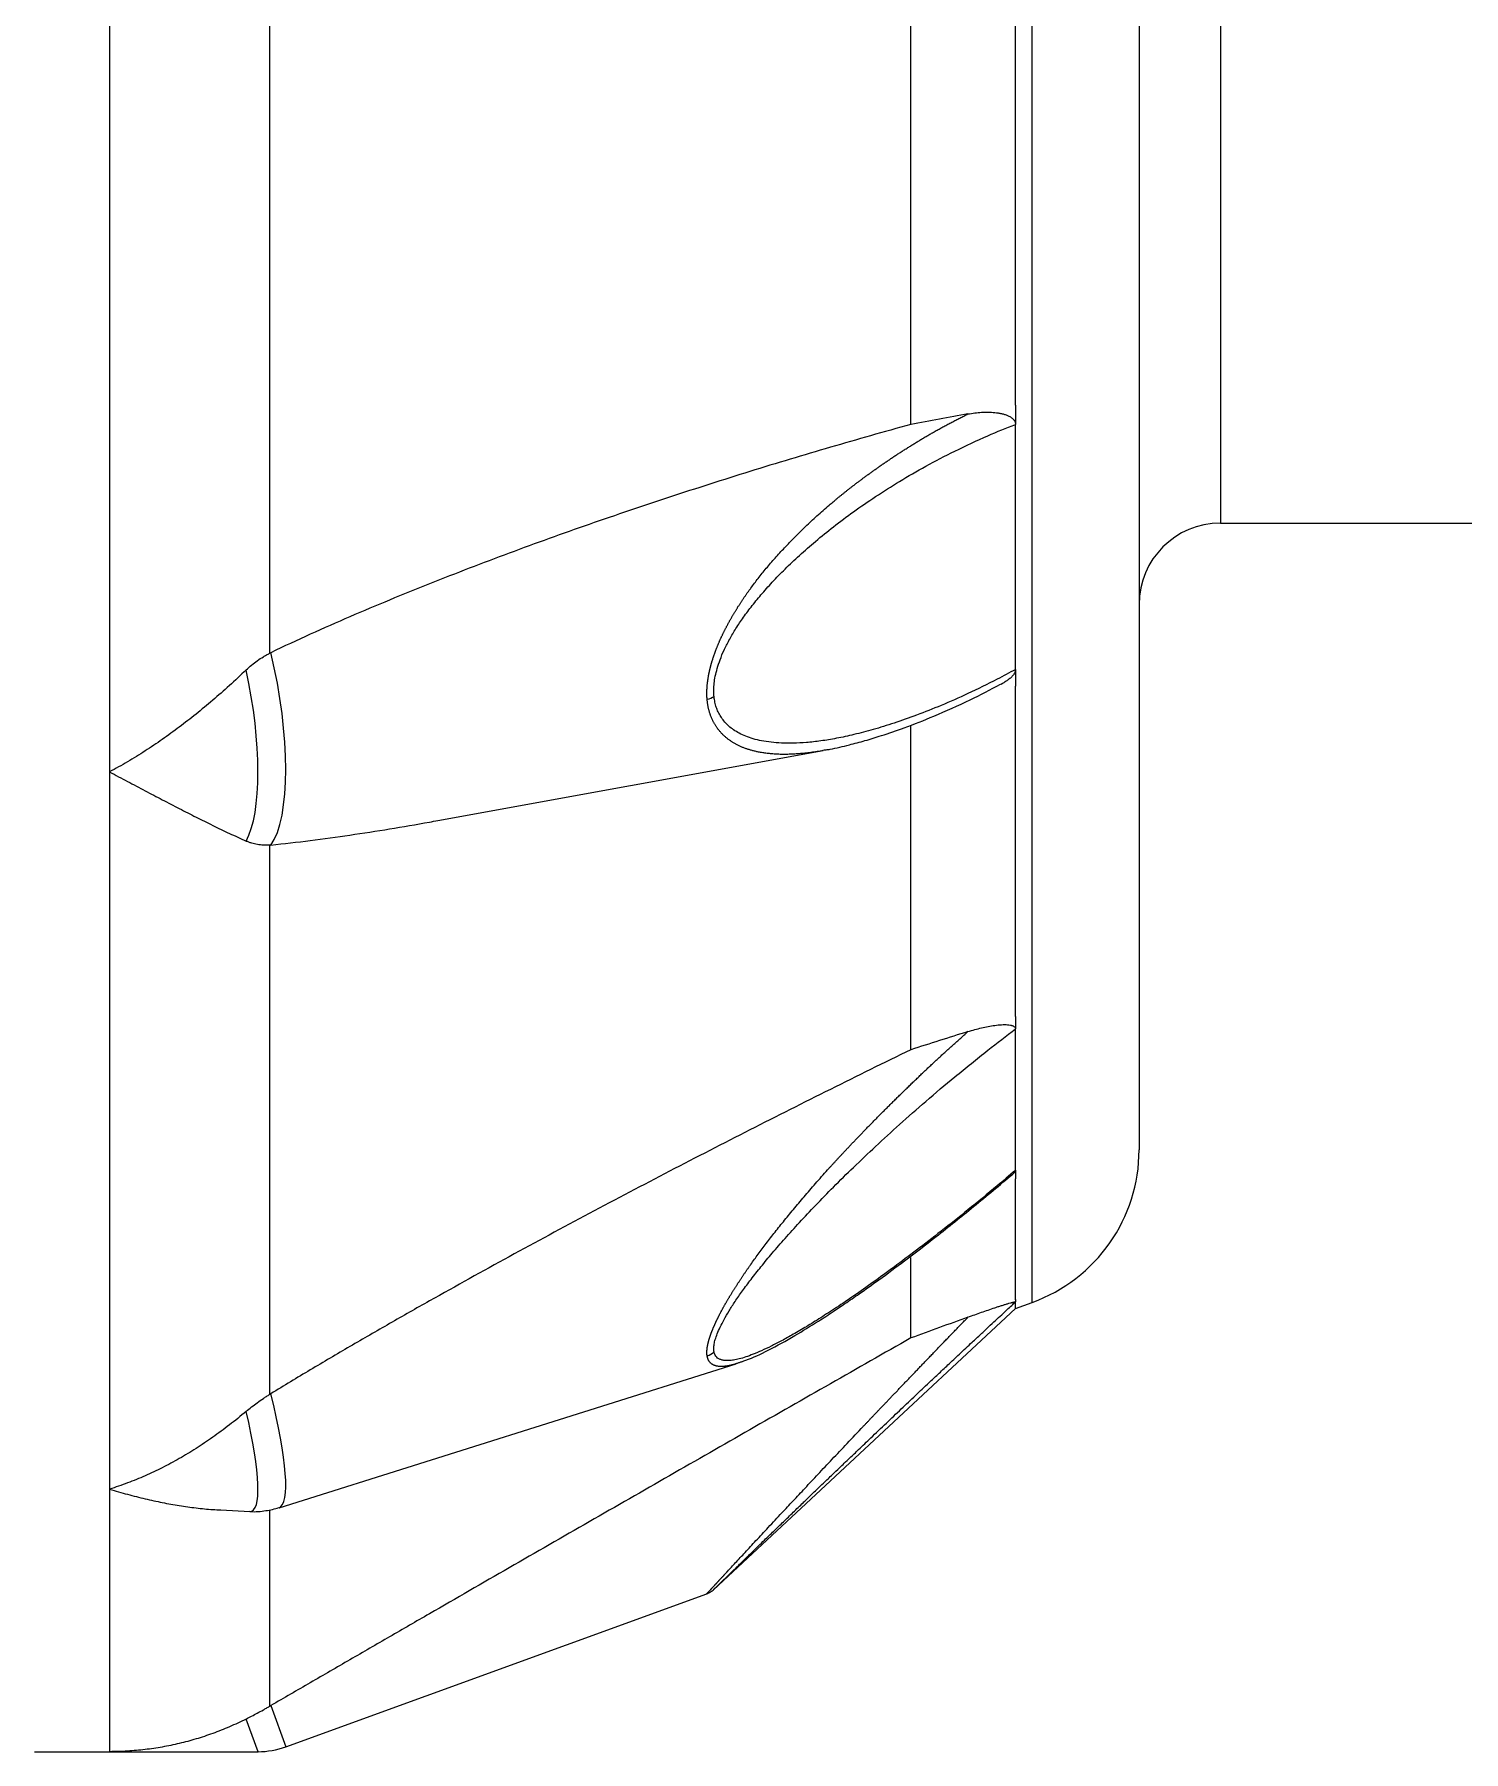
# Model space of a CAD drawing. Header units: inches. Extents: x 47316 to 59086, y 3141 to 11743.
# Drawn here: x 54765.15 to 54782.74, y 9771.21 to 9792.35 of the extents above; entities that cross this region are included whole.
import ezdxf

# ---------------------------------------------------------------- set-up
doc = ezdxf.new("R2010")
doc.units = ezdxf.units.IN
doc.header["$MEASUREMENT"] = 0
doc.layers.add('_BLACK_HOLE', color=7, linetype='Continuous')

msp = doc.modelspace()

# ---------------------------------------------------------------- linework, layer by layer
at = {"layer": '_BLACK_HOLE', "color": 0, "linetype": 'ByBlock', "lineweight": 18}
for p, q in [((54777.429, 9776.742), (54777.429, 9813.931)), ((54778.746, 9812.051), (54778.746, 9778.621)), ((54775.936, 9787.551), (54775.936, 9793.337)), ((54777.226, 9784.535), (54777.226, 9787.552)), ((54779.746, 9786.336), (54790.496, 9786.336)), ((54775.936, 9779.853), (54775.936, 9783.848)), ((54770.113, 9782.674), (54774.857, 9783.537)), ((54777.226, 9778.369), (54777.226, 9780.111)), ((54775.936, 9776.304), (54775.936, 9777.294)), ((54777.226, 9776.669), (54777.226, 9776.75)), ((54777.226, 9776.669), (54777.429, 9776.742)), ((54773.505, 9773.204), (54777.226, 9776.669)), ((54768.158, 9774.215), (54773.787, 9775.987)), ((54767.44, 9774.187), (54767.798, 9774.169)), ((54768.241, 9771.271), (54773.426, 9773.156)), ((54765.146, 9771.211), (54766.071, 9771.211)), ((54766.071, 9771.211), (54767.9, 9771.211))]:
    msp.add_line(p, q, dxfattribs=at)
at = {"layer": '_BLACK_HOLE', "color": 0, "linetype": 'ByBlock', "lineweight": 13}
for p, q in [((54779.746, 9804.336), (54779.746, 9786.336)), ((54766.071, 9795.336), (54766.071, 9783.274)), ((54768.041, 9793.973), (54768.041, 9784.734)), ((54766.071, 9783.274), (54766.071, 9774.443)), ((54768.041, 9782.372), (54768.041, 9775.609)), ((54766.071, 9774.443), (54766.071, 9771.211)), ((54768.041, 9774.184), (54768.041, 9771.77)), ((54768.057, 9771.779), (54768.241, 9771.271)), ((54767.9, 9771.211), (54767.753, 9771.613))]:
    msp.add_line(p, q, dxfattribs=at)
at = {"layer": '_BLACK_HOLE', "color": 0, "linetype": 'ByBlock', "lineweight": 18}
for centre, radius, start, end in [((54779.746, 9785.336), 1, 90, 180), ((54776.746, 9778.621), 2, 289.9773, 0), ((54767.9, 9772.211), 1, 270, 289.9773)]:
    msp.add_arc(centre, radius, start, end, dxfattribs=at)
at = {"layer": '_BLACK_HOLE', "color": 0, "linetype": 'ByBlock', "lineweight": 13}
for centre, major_axis, ratio, start_param, end_param in [((54767.557, 9784.245), (-0.358, 1.97), 0.295875, 3.409711, 4.91331), ((54767.236, 9784.186), (0.347, -1.91), 0.295875, 0.343248, 1.696587), ((54767.557, 9776.125), (-0.601, 1.91), 0.170824, 3.141593, 4.390544), ((54767.236, 9776.024), (0.583, -1.852), 0.170824, 6.218236, 7.457007)]:
    msp.add_ellipse(centre, major_axis=major_axis, ratio=ratio, start_param=start_param, end_param=end_param, dxfattribs=at)
at = {"layer": '_BLACK_HOLE', "color": 0, "linetype": 'ByBlock', "lineweight": 18}
for centre, major_axis, ratio, start_param, end_param in [((54773.343, 9784.295), (-0.249, -0.024), 0.564695, 1.865189, 2.268611), ((54773.343, 9776.293), (-0.246, -0.046), 0.899739, 1.753687, 2.157108)]:
    msp.add_ellipse(centre, major_axis=major_axis, ratio=ratio, start_param=start_param, end_param=end_param, dxfattribs=at)
for points, knots in [([(54777.224, 9787.787), (54777.224, 9788.227), (54777.224, 9788.675), (54777.224, 9789.582), (54777.224, 9790.042), (54777.224, 9790.972), (54777.224, 9791.441), (54777.224, 9792.387), (54777.224, 9792.864), (54777.224, 9793.342)], [0, 0, 0, 0, 0.25, 0.25, 0.5, 0.5, 0.75, 0.75, 1, 1, 1, 1]), ([(54775.936, 9787.551), (54775.605, 9787.46), (54775.275, 9787.366), (54774.615, 9787.173), (54774.284, 9787.074), (54773.625, 9786.869), (54773.295, 9786.764), (54772.636, 9786.547), (54772.306, 9786.436), (54771.649, 9786.206), (54771.32, 9786.088), (54770.664, 9785.844), (54770.337, 9785.719), (54769.846, 9785.524), (54769.683, 9785.457), (54769.357, 9785.322), (54769.194, 9785.253), (54768.868, 9785.113), (54768.706, 9785.041), (54768.381, 9784.894), (54768.219, 9784.819), (54768.057, 9784.741)], [0, 0, 0, 0, 0.125, 0.125, 0.25, 0.25, 0.375, 0.375, 0.5, 0.5, 0.625, 0.625, 0.75, 0.75, 0.8125, 0.8125, 0.875, 0.875, 0.9375, 0.9375, 1, 1, 1, 1]), ([(54773.428, 9784.167), (54773.428, 9784.17), (54773.428, 9784.176), (54773.427, 9784.185), (54773.426, 9784.194), (54773.426, 9784.203), (54773.426, 9784.213), (54773.425, 9784.222), (54773.425, 9784.231), (54773.425, 9784.24), (54773.425, 9784.25), (54773.425, 9784.259), (54773.426, 9784.269), (54773.426, 9784.278), (54773.426, 9784.288), (54773.427, 9784.297), (54773.427, 9784.307), (54773.428, 9784.317), (54773.429, 9784.327), (54773.429, 9784.336), (54773.43, 9784.346), (54773.431, 9784.356), (54773.432, 9784.366), (54773.433, 9784.376), (54773.435, 9784.386), (54773.436, 9784.396), (54773.437, 9784.407), (54773.439, 9784.417), (54773.441, 9784.427), (54773.442, 9784.437), (54773.444, 9784.448), (54773.446, 9784.458), (54773.448, 9784.469), (54773.45, 9784.479), (54773.452, 9784.49), (54773.454, 9784.5), (54773.457, 9784.511), (54773.459, 9784.522), (54773.462, 9784.532), (54773.464, 9784.543), (54773.467, 9784.554), (54773.47, 9784.565), (54773.472, 9784.576), (54773.475, 9784.587), (54773.478, 9784.598), (54773.481, 9784.609), (54773.485, 9784.62), (54773.488, 9784.631), (54773.491, 9784.642), (54773.495, 9784.653), (54773.498, 9784.665), (54773.502, 9784.676), (54773.506, 9784.687), (54773.509, 9784.699), (54773.513, 9784.71), (54773.517, 9784.721), (54773.521, 9784.733), (54773.526, 9784.744), (54773.53, 9784.756), (54773.534, 9784.768), (54773.539, 9784.779), (54773.543, 9784.791), (54773.548, 9784.803), (54773.552, 9784.814), (54773.557, 9784.826), (54773.562, 9784.838), (54773.567, 9784.85), (54773.572, 9784.862), (54773.577, 9784.874), (54773.582, 9784.886), (54773.588, 9784.898), (54773.593, 9784.91), (54773.599, 9784.922), (54773.604, 9784.934), (54773.61, 9784.946), (54773.616, 9784.958), (54773.621, 9784.971), (54773.627, 9784.983), (54773.633, 9784.995), (54773.639, 9785.007), (54773.646, 9785.02), (54773.652, 9785.032), (54773.658, 9785.045), (54773.665, 9785.057), (54773.671, 9785.069), (54773.678, 9785.082), (54773.685, 9785.094), (54773.691, 9785.107), (54773.698, 9785.12), (54773.705, 9785.132), (54773.712, 9785.145), (54773.719, 9785.158), (54773.727, 9785.17), (54773.734, 9785.183), (54773.741, 9785.196), (54773.749, 9785.209), (54773.757, 9785.221), (54773.764, 9785.234), (54773.772, 9785.247), (54773.78, 9785.26), (54773.788, 9785.273), (54773.796, 9785.286), (54773.804, 9785.299), (54773.812, 9785.312), (54773.821, 9785.325), (54773.829, 9785.338), (54773.837, 9785.351), (54773.846, 9785.364), (54773.855, 9785.377), (54773.863, 9785.39), (54773.872, 9785.403), (54773.881, 9785.416), (54773.89, 9785.43), (54773.899, 9785.443), (54773.909, 9785.456), (54773.918, 9785.469), (54773.927, 9785.483), (54773.937, 9785.496), (54773.946, 9785.509), (54773.956, 9785.522), (54773.992, 9785.572), (54774.058, 9785.659), (54774.158, 9785.783), (54774.266, 9785.908), (54774.383, 9786.036), (54774.508, 9786.166), (54774.641, 9786.297), (54774.782, 9786.428), (54774.888, 9786.521), (54774.954, 9786.578), (54774.978, 9786.598), (54775.003, 9786.619), (54775.028, 9786.639), (54775.054, 9786.661), (54775.081, 9786.682), (54775.108, 9786.704), (54775.135, 9786.726), (54775.164, 9786.749), (54775.193, 9786.771), (54775.222, 9786.794), (54775.253, 9786.817), (54775.283, 9786.841), (54775.315, 9786.864), (54775.347, 9786.888), (54775.379, 9786.912), (54775.413, 9786.936), (54775.446, 9786.961), (54775.481, 9786.986), (54775.516, 9787.01), (54775.551, 9787.035), (54775.588, 9787.061), (54775.624, 9787.086), (54775.662, 9787.111), (54775.7, 9787.137), (54775.738, 9787.163), (54775.778, 9787.188), (54775.817, 9787.214), (54775.858, 9787.24), (54775.899, 9787.266), (54775.941, 9787.292), (54775.983, 9787.318), (54776.026, 9787.345), (54776.069, 9787.371), (54776.113, 9787.397), (54776.158, 9787.423), (54776.203, 9787.449), (54776.249, 9787.475), (54776.296, 9787.501), (54776.343, 9787.527), (54776.391, 9787.553), (54776.439, 9787.579), (54776.488, 9787.604), (54776.538, 9787.63), (54776.588, 9787.655), (54776.622, 9787.672), (54776.639, 9787.68)], [0, 0, 0, 0, 0.00194, 0.003878, 0.005817, 0.007755, 0.009693, 0.011631, 0.01357, 0.01551, 0.01745, 0.019391, 0.021334, 0.023278, 0.025223, 0.027171, 0.029121, 0.031074, 0.033028, 0.034986, 0.036947, 0.038911, 0.040879, 0.04285, 0.044825, 0.046804, 0.048787, 0.050775, 0.052768, 0.054766, 0.056769, 0.058777, 0.06079, 0.06281, 0.064835, 0.066866, 0.068904, 0.070948, 0.072999, 0.075057, 0.077122, 0.079194, 0.081273, 0.08336, 0.085455, 0.087558, 0.089669, 0.091788, 0.093916, 0.096053, 0.098198, 0.100352, 0.102515, 0.104688, 0.10687, 0.109062, 0.111263, 0.113474, 0.115696, 0.117927, 0.120169, 0.122422, 0.124685, 0.126959, 0.129244, 0.131539, 0.133846, 0.136165, 0.138495, 0.140836, 0.143189, 0.145554, 0.147931, 0.15032, 0.152721, 0.155134, 0.15756, 0.159998, 0.162449, 0.164913, 0.167389, 0.169879, 0.172381, 0.174897, 0.177426, 0.179969, 0.182525, 0.185094, 0.187677, 0.190274, 0.192885, 0.195509, 0.198148, 0.200801, 0.203468, 0.206149, 0.208845, 0.211555, 0.21428, 0.217019, 0.219773, 0.222542, 0.225325, 0.228124, 0.230938, 0.233766, 0.23661, 0.239469, 0.242343, 0.245233, 0.248138, 0.251058, 0.253994, 0.256946, 0.259913, 0.262896, 0.265895, 0.26891, 0.27194, 0.274987, 0.27805, 0.306264, 0.336187, 0.367849, 0.401276, 0.43649, 0.47351, 0.512351, 0.553028, 0.559354, 0.56583, 0.572456, 0.579233, 0.58616, 0.593237, 0.600465, 0.607843, 0.615372, 0.623051, 0.630881, 0.638861, 0.646992, 0.655274, 0.663707, 0.67229, 0.681025, 0.68991, 0.698946, 0.708132, 0.71747, 0.726959, 0.736598, 0.746389, 0.75633, 0.766422, 0.776666, 0.78706, 0.797606, 0.808302, 0.81915, 0.830149, 0.841298, 0.852599, 0.864051, 0.875654, 0.887409, 0.899314, 0.911371, 0.923578, 0.935937, 0.948447, 0.961109, 0.973921, 0.986885, 1, 1, 1, 1]), ([(54773.513, 9784.203), (54773.513, 9784.208), (54773.51, 9784.236), (54773.509, 9784.29), (54773.514, 9784.367), (54773.528, 9784.454), (54773.552, 9784.551), (54773.588, 9784.658), (54773.636, 9784.774), (54773.698, 9784.897), (54773.774, 9785.027), (54773.865, 9785.164), (54773.971, 9785.308), (54774.094, 9785.458), (54774.233, 9785.615), (54774.392, 9785.777), (54774.569, 9785.945), (54774.768, 9786.119), (54774.99, 9786.299), (54775.236, 9786.483), (54775.507, 9786.669), (54775.804, 9786.857), (54776.13, 9787.045), (54776.493, 9787.235), (54776.862, 9787.406), (54777.111, 9787.508), (54777.225, 9787.551)], [0, 0, 0, 0, 0.003583, 0.017759, 0.032652, 0.04889, 0.066954, 0.086919, 0.108632, 0.132187, 0.157952, 0.186267, 0.217331, 0.251324, 0.288548, 0.32936, 0.374096, 0.42307, 0.476775, 0.535796, 0.599971, 0.669173, 0.744651, 0.827766, 0.921283, 1, 1, 1, 1]), ([(54776.639, 9787.68), (54776.667, 9787.685), (54776.695, 9787.689), (54776.75, 9787.696), (54776.778, 9787.699), (54776.833, 9787.702), (54776.861, 9787.703), (54776.916, 9787.702), (54776.943, 9787.7), (54776.984, 9787.696), (54776.997, 9787.695), (54777.024, 9787.69), (54777.038, 9787.688), (54777.064, 9787.682), (54777.077, 9787.679), (54777.102, 9787.671), (54777.114, 9787.666), (54777.138, 9787.656), (54777.15, 9787.65), (54777.167, 9787.64), (54777.172, 9787.636), (54777.182, 9787.629), (54777.187, 9787.625), (54777.194, 9787.618), (54777.197, 9787.616), (54777.201, 9787.611), (54777.203, 9787.608), (54777.209, 9787.601), (54777.212, 9787.595), (54777.218, 9787.584), (54777.22, 9787.578), (54777.223, 9787.565), (54777.224, 9787.558), (54777.224, 9787.551)], [0, 0, 0, 0, 0.125, 0.125, 0.25, 0.25, 0.375, 0.375, 0.5, 0.5, 0.5625, 0.5625, 0.625, 0.625, 0.6875, 0.6875, 0.75, 0.75, 0.8125, 0.8125, 0.84375, 0.84375, 0.875, 0.875, 0.890625, 0.890625, 0.90625, 0.90625, 0.9375, 0.9375, 0.96875, 0.96875, 1, 1, 1, 1]), ([(54767.753, 9784.528), (54767.797, 9784.57), (54767.843, 9784.608), (54767.915, 9784.66), (54767.94, 9784.676), (54767.978, 9784.699), (54767.99, 9784.706), (54768.016, 9784.721), (54768.029, 9784.727), (54768.041, 9784.734)], [0, 0, 0, 0, 0.5, 0.5, 0.75, 0.75, 0.875, 0.875, 1, 1, 1, 1]), ([(54777.225, 9784.534), (54777.149, 9784.493), (54776.953, 9784.389), (54776.647, 9784.239), (54776.317, 9784.093), (54776.014, 9783.973), (54775.735, 9783.874), (54775.478, 9783.795), (54775.242, 9783.733), (54775.027, 9783.686), (54774.832, 9783.654), (54774.654, 9783.634), (54774.494, 9783.625), (54774.349, 9783.626), (54774.218, 9783.636), (54774.101, 9783.654), (54773.997, 9783.678), (54773.905, 9783.71), (54773.825, 9783.747), (54773.755, 9783.789), (54773.695, 9783.835), (54773.645, 9783.885), (54773.604, 9783.939), (54773.571, 9783.995), (54773.545, 9784.053), (54773.527, 9784.114), (54773.518, 9784.165), (54773.514, 9784.195), (54773.513, 9784.203)], [0, 0, 0, 0, 0.053888, 0.139584, 0.217902, 0.289742, 0.356431, 0.418733, 0.476346, 0.529152, 0.577706, 0.622435, 0.663612, 0.70149, 0.73633, 0.768409, 0.797984, 0.82523, 0.850288, 0.873339, 0.894593, 0.914226, 0.93239, 0.949266, 0.965086, 0.980128, 0.994711, 1, 1, 1, 1]), ([(54774.9, 9783.546), (54774.914, 9783.548), (54775.006, 9783.564), (54775.164, 9783.602), (54775.375, 9783.658), (54775.599, 9783.727), (54775.882, 9783.824), (54776.247, 9783.968), (54776.642, 9784.144), (54776.916, 9784.285), (54777.04, 9784.353)], [0, 0, 0, 0, 0.020181, 0.13167, 0.222016, 0.317022, 0.448877, 0.619035, 0.827441, 1, 1, 1, 1]), ([(54777.224, 9784.534), (54777.224, 9784.528), (54777.223, 9784.521), (54777.221, 9784.512), (54777.22, 9784.509), (54777.218, 9784.502), (54777.216, 9784.499), (54777.212, 9784.49), (54777.209, 9784.484), (54777.201, 9784.472), (54777.197, 9784.466), (54777.183, 9784.45), (54777.172, 9784.439), (54777.15, 9784.419), (54777.138, 9784.41), (54777.114, 9784.393), (54777.102, 9784.384), (54777.077, 9784.369), (54777.064, 9784.361), (54777.048, 9784.353), (54777.045, 9784.351), (54777.042, 9784.349)], [0, 0, 0, 0, 0.080318, 0.080318, 0.120477, 0.120477, 0.160636, 0.160636, 0.240954, 0.240954, 0.321272, 0.321272, 0.481908, 0.481908, 0.642545, 0.642545, 0.803181, 0.803181, 0.963817, 0.963817, 1, 1, 1, 1]), ([(54777.224, 9780.261), (54777.224, 9780.545), (54777.224, 9780.844), (54777.224, 9781.47), (54777.224, 9782.124), (54777.224, 9782.831), (54777.224, 9783.562), (54777.224, 9783.94), (54777.224, 9784.328)], [0, 0, 0, 0, 0.25, 0.25, 0.5, 0.75, 0.75, 1, 1, 1, 1]), ([(54774.899, 9783.545), (54774.879, 9783.541), (54774.833, 9783.532), (54774.762, 9783.52), (54774.687, 9783.51), (54774.613, 9783.501), (54774.542, 9783.495), (54774.474, 9783.491), (54774.407, 9783.489), (54774.344, 9783.489), (54774.282, 9783.491), (54774.223, 9783.495), (54774.167, 9783.501), (54774.112, 9783.508), (54774.071, 9783.516), (54774.04, 9783.522), (54774.02, 9783.527), (54774.001, 9783.531), (54773.981, 9783.536), (54773.962, 9783.542), (54773.944, 9783.547), (54773.926, 9783.553), (54773.908, 9783.559), (54773.89, 9783.566), (54773.873, 9783.572), (54773.856, 9783.579), (54773.839, 9783.587), (54773.823, 9783.594), (54773.807, 9783.602), (54773.791, 9783.61), (54773.776, 9783.618), (54773.761, 9783.627), (54773.746, 9783.635), (54773.732, 9783.644), (54773.718, 9783.654), (54773.705, 9783.663), (54773.691, 9783.673), (54773.678, 9783.683), (54773.665, 9783.693), (54773.653, 9783.703), (54773.641, 9783.714), (54773.629, 9783.725), (54773.618, 9783.736), (54773.607, 9783.748), (54773.596, 9783.759), (54773.586, 9783.771), (54773.576, 9783.783), (54773.566, 9783.795), (54773.557, 9783.808), (54773.547, 9783.821), (54773.539, 9783.833), (54773.53, 9783.847), (54773.522, 9783.86), (54773.514, 9783.874), (54773.507, 9783.887), (54773.5, 9783.901), (54773.493, 9783.915), (54773.486, 9783.93), (54773.48, 9783.944), (54773.474, 9783.959), (54773.469, 9783.974), (54773.464, 9783.989), (54773.459, 9784.004), (54773.454, 9784.02), (54773.45, 9784.036), (54773.446, 9784.051), (54773.443, 9784.067), (54773.439, 9784.084), (54773.437, 9784.1), (54773.434, 9784.117), (54773.432, 9784.133), (54773.43, 9784.15), (54773.429, 9784.162), (54773.428, 9784.167)], [0, 0, 0, 0, 0.031134, 0.072841, 0.113509, 0.153141, 0.191741, 0.229314, 0.265866, 0.301401, 0.335926, 0.369448, 0.401973, 0.433508, 0.464064, 0.476142, 0.4881, 0.499938, 0.511657, 0.523258, 0.534742, 0.546109, 0.557361, 0.568497, 0.57952, 0.590429, 0.601226, 0.611911, 0.622486, 0.632951, 0.643308, 0.653557, 0.663701, 0.673739, 0.683673, 0.693504, 0.703233, 0.712862, 0.722392, 0.731825, 0.741161, 0.750402, 0.75955, 0.768606, 0.777572, 0.786449, 0.795239, 0.803944, 0.812566, 0.821106, 0.829566, 0.837948, 0.846254, 0.854487, 0.862648, 0.870739, 0.878763, 0.886722, 0.894618, 0.902454, 0.910232, 0.917954, 0.925623, 0.933242, 0.940813, 0.94834, 0.955824, 0.963268, 0.970676, 0.978051, 0.985394, 0.992709, 1, 1, 1, 1]), ([(54768.057, 9782.373), (54768.219, 9782.39), (54768.381, 9782.409), (54768.705, 9782.45), (54768.868, 9782.472), (54769.194, 9782.52), (54769.357, 9782.545), (54769.683, 9782.598), (54769.846, 9782.627), (54770.044, 9782.662), (54770.078, 9782.668), (54770.113, 9782.674)], [0, 0, 0, 0, 0.237558, 0.237558, 0.475116, 0.475116, 0.712674, 0.712674, 0.950232, 0.950232, 1, 1, 1, 1]), ([(54768.041, 9782.372), (54768.016, 9782.37), (54767.99, 9782.37), (54767.941, 9782.372), (54767.916, 9782.375), (54767.868, 9782.383), (54767.844, 9782.389), (54767.81, 9782.4), (54767.798, 9782.404), (54767.775, 9782.412), (54767.764, 9782.417), (54767.753, 9782.422)], [0, 0, 0, 0, 0.25, 0.25, 0.5, 0.5, 0.75, 0.75, 0.875, 0.875, 1, 1, 1, 1]), ([(54773.513, 9776.134), (54773.513, 9776.137), (54773.51, 9776.152), (54773.509, 9776.182), (54773.514, 9776.23), (54773.528, 9776.288), (54773.552, 9776.357), (54773.588, 9776.439), (54773.637, 9776.534), (54773.698, 9776.64), (54773.774, 9776.757), (54773.865, 9776.888), (54773.971, 9777.03), (54774.094, 9777.186), (54774.234, 9777.354), (54774.392, 9777.537), (54774.57, 9777.733), (54774.769, 9777.944), (54774.99, 9778.171), (54775.237, 9778.413), (54775.508, 9778.67), (54775.804, 9778.941), (54776.13, 9779.228), (54776.493, 9779.534), (54776.862, 9779.832), (54777.111, 9780.025), (54777.225, 9780.11)], [0, 0, 0, 0, 0.003596, 0.017773, 0.032668, 0.048908, 0.066975, 0.086943, 0.108659, 0.132217, 0.157986, 0.186304, 0.217374, 0.251372, 0.288602, 0.329421, 0.374165, 0.423147, 0.476861, 0.535893, 0.600078, 0.669292, 0.744783, 0.827922, 0.921438, 1, 1, 1, 1]), ([(54776.639, 9780.076), (54776.667, 9780.084), (54776.695, 9780.093), (54776.75, 9780.108), (54776.778, 9780.115), (54776.833, 9780.128), (54776.861, 9780.134), (54776.916, 9780.145), (54776.943, 9780.149), (54776.984, 9780.155), (54776.997, 9780.156), (54777.024, 9780.159), (54777.038, 9780.16), (54777.064, 9780.162), (54777.077, 9780.162), (54777.102, 9780.162), (54777.114, 9780.162), (54777.138, 9780.16), (54777.15, 9780.158), (54777.167, 9780.155), (54777.172, 9780.154), (54777.182, 9780.151), (54777.187, 9780.149), (54777.194, 9780.146), (54777.197, 9780.145), (54777.201, 9780.143), (54777.203, 9780.142), (54777.209, 9780.138), (54777.212, 9780.136), (54777.218, 9780.129), (54777.22, 9780.126), (54777.223, 9780.118), (54777.224, 9780.114), (54777.224, 9780.11)], [0, 0, 0, 0, 0.125, 0.125, 0.25, 0.25, 0.375, 0.375, 0.5, 0.5, 0.5625, 0.5625, 0.625, 0.625, 0.6875, 0.6875, 0.75, 0.75, 0.8125, 0.8125, 0.84375, 0.84375, 0.875, 0.875, 0.890625, 0.890625, 0.90625, 0.90625, 0.9375, 0.9375, 0.96875, 0.96875, 1, 1, 1, 1]), ([(54773.428, 9776.084), (54773.428, 9776.086), (54773.428, 9776.089), (54773.427, 9776.094), (54773.426, 9776.098), (54773.426, 9776.103), (54773.426, 9776.108), (54773.425, 9776.114), (54773.425, 9776.119), (54773.425, 9776.124), (54773.425, 9776.13), (54773.425, 9776.135), (54773.426, 9776.141), (54773.426, 9776.146), (54773.426, 9776.152), (54773.427, 9776.158), (54773.427, 9776.164), (54773.428, 9776.17), (54773.429, 9776.176), (54773.429, 9776.182), (54773.43, 9776.188), (54773.431, 9776.195), (54773.432, 9776.201), (54773.433, 9776.208), (54773.435, 9776.214), (54773.436, 9776.221), (54773.437, 9776.228), (54773.439, 9776.235), (54773.441, 9776.241), (54773.442, 9776.248), (54773.444, 9776.256), (54773.446, 9776.263), (54773.448, 9776.27), (54773.45, 9776.277), (54773.452, 9776.285), (54773.454, 9776.292), (54773.457, 9776.3), (54773.459, 9776.307), (54773.462, 9776.315), (54773.464, 9776.323), (54773.467, 9776.331), (54773.47, 9776.339), (54773.472, 9776.347), (54773.475, 9776.355), (54773.478, 9776.363), (54773.481, 9776.372), (54773.485, 9776.38), (54773.488, 9776.388), (54773.491, 9776.397), (54773.495, 9776.406), (54773.498, 9776.414), (54773.502, 9776.423), (54773.506, 9776.432), (54773.509, 9776.441), (54773.513, 9776.45), (54773.517, 9776.459), (54773.521, 9776.468), (54773.526, 9776.477), (54773.53, 9776.487), (54773.534, 9776.496), (54773.539, 9776.506), (54773.543, 9776.515), (54773.548, 9776.525), (54773.552, 9776.535), (54773.557, 9776.544), (54773.562, 9776.554), (54773.567, 9776.564), (54773.572, 9776.574), (54773.577, 9776.584), (54773.582, 9776.595), (54773.588, 9776.605), (54773.593, 9776.615), (54773.599, 9776.626), (54773.604, 9776.636), (54773.61, 9776.647), (54773.616, 9776.657), (54773.621, 9776.668), (54773.627, 9776.679), (54773.633, 9776.69), (54773.639, 9776.701), (54773.646, 9776.712), (54773.652, 9776.723), (54773.658, 9776.734), (54773.665, 9776.745), (54773.671, 9776.756), (54773.678, 9776.768), (54773.685, 9776.779), (54773.691, 9776.791), (54773.698, 9776.802), (54773.705, 9776.814), (54773.712, 9776.826), (54773.719, 9776.837), (54773.727, 9776.849), (54773.734, 9776.861), (54773.741, 9776.873), (54773.749, 9776.885), (54773.757, 9776.897), (54773.764, 9776.91), (54773.772, 9776.922), (54773.78, 9776.934), (54773.788, 9776.947), (54773.796, 9776.959), (54773.804, 9776.972), (54773.812, 9776.984), (54773.821, 9776.997), (54773.829, 9777.01), (54773.837, 9777.023), (54773.846, 9777.036), (54773.855, 9777.049), (54773.863, 9777.062), (54773.872, 9777.075), (54773.881, 9777.088), (54773.89, 9777.101), (54773.899, 9777.115), (54773.909, 9777.128), (54773.918, 9777.141), (54773.927, 9777.155), (54773.937, 9777.168), (54773.946, 9777.182), (54773.956, 9777.196), (54773.992, 9777.247), (54774.058, 9777.339), (54774.158, 9777.472), (54774.266, 9777.611), (54774.383, 9777.757), (54774.508, 9777.909), (54774.641, 9778.066), (54774.782, 9778.23), (54774.888, 9778.348), (54774.954, 9778.421), (54774.978, 9778.448), (54775.003, 9778.475), (54775.028, 9778.502), (54775.054, 9778.53), (54775.081, 9778.559), (54775.108, 9778.588), (54775.135, 9778.617), (54775.164, 9778.647), (54775.193, 9778.678), (54775.222, 9778.709), (54775.253, 9778.741), (54775.283, 9778.773), (54775.315, 9778.806), (54775.347, 9778.839), (54775.379, 9778.872), (54775.413, 9778.907), (54775.446, 9778.941), (54775.481, 9778.976), (54775.516, 9779.012), (54775.551, 9779.048), (54775.588, 9779.084), (54775.624, 9779.121), (54775.662, 9779.158), (54775.7, 9779.196), (54775.738, 9779.234), (54775.778, 9779.273), (54775.818, 9779.312), (54775.858, 9779.352), (54775.899, 9779.391), (54775.941, 9779.432), (54775.983, 9779.472), (54776.026, 9779.513), (54776.069, 9779.555), (54776.113, 9779.597), (54776.158, 9779.639), (54776.203, 9779.681), (54776.249, 9779.724), (54776.296, 9779.767), (54776.343, 9779.81), (54776.391, 9779.854), (54776.439, 9779.898), (54776.488, 9779.942), (54776.538, 9779.986), (54776.588, 9780.031), (54776.622, 9780.061), (54776.639, 9780.076)], [0, 0, 0, 0, 0.00194, 0.003879, 0.005817, 0.007755, 0.009693, 0.011632, 0.01357, 0.01551, 0.01745, 0.019391, 0.021334, 0.023278, 0.025224, 0.027172, 0.029121, 0.031074, 0.033029, 0.034987, 0.036947, 0.038911, 0.040879, 0.04285, 0.044825, 0.046805, 0.048788, 0.050776, 0.052769, 0.054766, 0.056769, 0.058777, 0.060791, 0.06281, 0.064836, 0.066867, 0.068905, 0.070949, 0.073, 0.075058, 0.077123, 0.079195, 0.081274, 0.083361, 0.085456, 0.087559, 0.08967, 0.091789, 0.093917, 0.096054, 0.098199, 0.100353, 0.102516, 0.104689, 0.106871, 0.109063, 0.111264, 0.113476, 0.115697, 0.117929, 0.120171, 0.122423, 0.124686, 0.12696, 0.129245, 0.131541, 0.133848, 0.136166, 0.138496, 0.140838, 0.143191, 0.145556, 0.147932, 0.150321, 0.152722, 0.155136, 0.157562, 0.16, 0.162451, 0.164915, 0.167391, 0.169881, 0.172384, 0.174899, 0.177429, 0.179971, 0.182527, 0.185096, 0.18768, 0.190277, 0.192887, 0.195512, 0.198151, 0.200804, 0.203471, 0.206152, 0.208848, 0.211558, 0.214283, 0.217022, 0.219776, 0.222545, 0.225329, 0.228127, 0.230941, 0.233769, 0.236613, 0.239472, 0.242346, 0.245236, 0.248141, 0.251062, 0.253998, 0.25695, 0.259917, 0.2629, 0.265899, 0.268914, 0.271944, 0.274991, 0.278054, 0.306268, 0.336192, 0.367855, 0.401283, 0.436498, 0.473518, 0.51236, 0.553038, 0.559364, 0.565839, 0.572466, 0.579242, 0.586169, 0.593246, 0.600473, 0.607852, 0.61538, 0.623059, 0.630889, 0.638869, 0.647, 0.655282, 0.663715, 0.672298, 0.681032, 0.689917, 0.698952, 0.708139, 0.717476, 0.726965, 0.736604, 0.746394, 0.756336, 0.766428, 0.776671, 0.787065, 0.79761, 0.808307, 0.819154, 0.830152, 0.841302, 0.852603, 0.864054, 0.875657, 0.887411, 0.899316, 0.911373, 0.92358, 0.935939, 0.948449, 0.96111, 0.973922, 0.986885, 1, 1, 1, 1]), ([(54775.936, 9779.853), (54775.605, 9779.692), (54775.275, 9779.529), (54774.615, 9779.2), (54774.284, 9779.034), (54773.625, 9778.698), (54773.295, 9778.529), (54772.636, 9778.185), (54772.306, 9778.012), (54771.649, 9777.661), (54771.32, 9777.484), (54770.664, 9777.125), (54770.337, 9776.944), (54769.846, 9776.668), (54769.683, 9776.575), (54769.357, 9776.388), (54769.194, 9776.294), (54768.868, 9776.104), (54768.706, 9776.008), (54768.381, 9775.815), (54768.219, 9775.717), (54768.057, 9775.618)], [0, 0, 0, 0, 0.125, 0.125, 0.25, 0.25, 0.375, 0.375, 0.5, 0.5, 0.625, 0.625, 0.75, 0.75, 0.8125, 0.8125, 0.875, 0.875, 0.9375, 0.9375, 1, 1, 1, 1]), ([(54777.225, 9778.368), (54777.149, 9778.304), (54776.953, 9778.139), (54776.646, 9777.887), (54776.316, 9777.624), (54776.014, 9777.39), (54775.735, 9777.181), (54775.478, 9776.994), (54775.242, 9776.828), (54775.027, 9776.682), (54774.831, 9776.555), (54774.654, 9776.445), (54774.493, 9776.351), (54774.348, 9776.27), (54774.218, 9776.203), (54774.101, 9776.148), (54773.997, 9776.104), (54773.905, 9776.07), (54773.825, 9776.046), (54773.755, 9776.031), (54773.695, 9776.025), (54773.645, 9776.025), (54773.604, 9776.033), (54773.571, 9776.047), (54773.545, 9776.066), (54773.527, 9776.091), (54773.518, 9776.115), (54773.514, 9776.13), (54773.513, 9776.134)], [0, 0, 0, 0, 0.054005, 0.139691, 0.217996, 0.289828, 0.356509, 0.418804, 0.476409, 0.52921, 0.577757, 0.622481, 0.663653, 0.701527, 0.736362, 0.768438, 0.79801, 0.825253, 0.850309, 0.873358, 0.89461, 0.914241, 0.932403, 0.949278, 0.965097, 0.980138, 0.99472, 1, 1, 1, 1]), ([(54773.852, 9776.012), (54773.87, 9776.018), (54773.976, 9776.053), (54774.193, 9776.157), (54774.492, 9776.321), (54774.761, 9776.487), (54774.968, 9776.621), (54775.134, 9776.733), (54775.322, 9776.863), (54775.566, 9777.037), (54775.882, 9777.271), (54776.271, 9777.569), (54776.715, 9777.924), (54777.03, 9778.186), (54777.19, 9778.323)], [0, 0, 0, 0, 0.017616, 0.105961, 0.207906, 0.296824, 0.350968, 0.394656, 0.446684, 0.51926, 0.612361, 0.725974, 0.860093, 1, 1, 1, 1]), ([(54777.224, 9778.368), (54777.224, 9778.365), (54777.223, 9778.361), (54777.221, 9778.356), (54777.22, 9778.354), (54777.218, 9778.35), (54777.216, 9778.348), (54777.212, 9778.343), (54777.209, 9778.339), (54777.201, 9778.331), (54777.197, 9778.327), (54777.192, 9778.323), (54777.192, 9778.323), (54777.191, 9778.323)], [0, 0, 0, 0, 0.247432, 0.247432, 0.371149, 0.371149, 0.494865, 0.494865, 0.742297, 0.742297, 0.98973, 0.98973, 1, 1, 1, 1]), ([(54777.224, 9776.774), (54777.224, 9776.826), (54777.224, 9776.896), (54777.224, 9777.073), (54777.224, 9777.179), (54777.224, 9777.428), (54777.224, 9777.571), (54777.224, 9777.891), (54777.224, 9778.069), (54777.224, 9778.264)], [0, 0, 0, 0, 0.25, 0.25, 0.5, 0.5, 0.75, 0.75, 1, 1, 1, 1]), ([(54773.51, 9773.208), (54773.51, 9773.208), (54773.51, 9773.208), (54773.511, 9773.208), (54773.511, 9773.209), (54773.511, 9773.209), (54773.512, 9773.21), (54773.513, 9773.211), (54773.513, 9773.211), (54773.514, 9773.212), (54773.515, 9773.213), (54773.516, 9773.214), (54773.518, 9773.215), (54773.519, 9773.217), (54773.52, 9773.218), (54773.522, 9773.219), (54773.523, 9773.221), (54773.525, 9773.222), (54773.527, 9773.224), (54773.528, 9773.226), (54773.53, 9773.228), (54773.532, 9773.23), (54773.534, 9773.232), (54773.537, 9773.234), (54773.539, 9773.236), (54773.541, 9773.238), (54773.544, 9773.241), (54773.546, 9773.243), (54773.549, 9773.246), (54773.551, 9773.248), (54773.554, 9773.251), (54773.557, 9773.254), (54773.56, 9773.257), (54773.563, 9773.259), (54773.566, 9773.262), (54773.569, 9773.265), (54773.573, 9773.27), (54773.58, 9773.276), (54773.589, 9773.285), (54773.602, 9773.298), (54773.618, 9773.314), (54773.646, 9773.341), (54773.68, 9773.374), (54773.716, 9773.409), (54773.742, 9773.435), (54773.769, 9773.461), (54773.801, 9773.492), (54773.84, 9773.529), (54773.885, 9773.573), (54773.937, 9773.624), (54773.996, 9773.681), (54774.062, 9773.746), (54774.128, 9773.81), (54774.191, 9773.871), (54774.249, 9773.927), (54774.308, 9773.984), (54774.368, 9774.042), (54774.428, 9774.1), (54774.488, 9774.159), (54774.549, 9774.218), (54774.597, 9774.263), (54774.635, 9774.3), (54774.67, 9774.334), (54774.72, 9774.382), (54774.785, 9774.445), (54774.871, 9774.527), (54774.963, 9774.615), (54775.048, 9774.697), (54775.119, 9774.765), (54775.198, 9774.84), (54775.307, 9774.944), (54775.456, 9775.087), (54775.631, 9775.253), (54775.815, 9775.428), (54775.99, 9775.594), (54776.14, 9775.736), (54776.274, 9775.861), (54776.398, 9775.978), (54776.539, 9776.111), (54776.674, 9776.237), (54776.794, 9776.348), (54776.89, 9776.438), (54776.975, 9776.518), (54777.052, 9776.588), (54777.118, 9776.65), (54777.175, 9776.703), (54777.209, 9776.735), (54777.225, 9776.749)], [0, 0, 0, 0, 0.001734, 0.003468, 0.005202, 0.006936, 0.008669, 0.010402, 0.012135, 0.013868, 0.0156, 0.017333, 0.019065, 0.020798, 0.022531, 0.024264, 0.025997, 0.027731, 0.029465, 0.0312, 0.032935, 0.034671, 0.036407, 0.038144, 0.039881, 0.041619, 0.043357, 0.045096, 0.046835, 0.048575, 0.050315, 0.052055, 0.053796, 0.055537, 0.057278, 0.059019, 0.060759, 0.064308, 0.069166, 0.075335, 0.082822, 0.091633, 0.111287, 0.12266, 0.12993, 0.138821, 0.14934, 0.161493, 0.175287, 0.190725, 0.207802, 0.226524, 0.246902, 0.262488, 0.278081, 0.293681, 0.30929, 0.324906, 0.340531, 0.35616, 0.371794, 0.3767, 0.385423, 0.397965, 0.414329, 0.434516, 0.461735, 0.482665, 0.497303, 0.513971, 0.540437, 0.576707, 0.622791, 0.666727, 0.708603, 0.748416, 0.774051, 0.803561, 0.836946, 0.874205, 0.899086, 0.921663, 0.941937, 0.959907, 0.975574, 0.988938, 1, 1, 1, 1]), ([(54776.639, 9776.56), (54776.667, 9776.571), (54776.695, 9776.581), (54776.75, 9776.601), (54776.778, 9776.611), (54776.833, 9776.63), (54776.861, 9776.639), (54776.916, 9776.658), (54776.943, 9776.668), (54776.984, 9776.681), (54776.997, 9776.686), (54777.024, 9776.694), (54777.037, 9776.699), (54777.064, 9776.707), (54777.077, 9776.711), (54777.102, 9776.719), (54777.114, 9776.723), (54777.138, 9776.73), (54777.15, 9776.733), (54777.167, 9776.738), (54777.172, 9776.739), (54777.182, 9776.742), (54777.187, 9776.743), (54777.194, 9776.745), (54777.196, 9776.746), (54777.201, 9776.747), (54777.203, 9776.747), (54777.209, 9776.748), (54777.212, 9776.749), (54777.218, 9776.75), (54777.22, 9776.75), (54777.223, 9776.75), (54777.224, 9776.749), (54777.224, 9776.748)], [0, 0, 0, 0, 0.125, 0.125, 0.25, 0.25, 0.375, 0.375, 0.5, 0.5, 0.5625, 0.5625, 0.625, 0.625, 0.6875, 0.6875, 0.75, 0.75, 0.8125, 0.8125, 0.84375, 0.84375, 0.875, 0.875, 0.890625, 0.890625, 0.90625, 0.90625, 0.9375, 0.9375, 0.96875, 0.96875, 1, 1, 1, 1]), ([(54775.936, 9776.304), (54775.605, 9776.116), (54775.275, 9775.928), (54774.615, 9775.551), (54774.284, 9775.363), (54773.625, 9774.986), (54773.295, 9774.797), (54772.636, 9774.419), (54772.306, 9774.23), (54771.649, 9773.852), (54771.32, 9773.663), (54770.664, 9773.286), (54770.337, 9773.097), (54769.846, 9772.814), (54769.683, 9772.72), (54769.357, 9772.531), (54769.194, 9772.437), (54768.868, 9772.248), (54768.706, 9772.154), (54768.381, 9771.966), (54768.219, 9771.872), (54768.057, 9771.779)], [0, 0, 0, 0, 0.125, 0.125, 0.25, 0.25, 0.375, 0.375, 0.5, 0.5, 0.625, 0.625, 0.75, 0.75, 0.8125, 0.8125, 0.875, 0.875, 0.9375, 0.9375, 1, 1, 1, 1]), ([(54773.85, 9776.009), (54773.846, 9776.008), (54773.837, 9776.005), (54773.823, 9775.999), (54773.807, 9775.994), (54773.791, 9775.989), (54773.776, 9775.984), (54773.761, 9775.979), (54773.746, 9775.975), (54773.732, 9775.972), (54773.718, 9775.968), (54773.705, 9775.965), (54773.691, 9775.962), (54773.678, 9775.96), (54773.665, 9775.958), (54773.653, 9775.956), (54773.641, 9775.955), (54773.629, 9775.954), (54773.618, 9775.953), (54773.607, 9775.953), (54773.596, 9775.953), (54773.586, 9775.953), (54773.576, 9775.954), (54773.566, 9775.955), (54773.557, 9775.956), (54773.547, 9775.958), (54773.539, 9775.96), (54773.53, 9775.962), (54773.522, 9775.965), (54773.514, 9775.968), (54773.507, 9775.971), (54773.5, 9775.975), (54773.493, 9775.979), (54773.486, 9775.983), (54773.48, 9775.987), (54773.474, 9775.992), (54773.469, 9775.998), (54773.464, 9776.003), (54773.459, 9776.009), (54773.454, 9776.015), (54773.45, 9776.021), (54773.446, 9776.028), (54773.443, 9776.035), (54773.439, 9776.043), (54773.437, 9776.05), (54773.434, 9776.058), (54773.432, 9776.067), (54773.43, 9776.075), (54773.429, 9776.081), (54773.428, 9776.084)], [0, 0, 0, 0, 0.017121, 0.043458, 0.069522, 0.095316, 0.120843, 0.146106, 0.171106, 0.195847, 0.220332, 0.244563, 0.268544, 0.292277, 0.315767, 0.339015, 0.362027, 0.384804, 0.407351, 0.429672, 0.451771, 0.473651, 0.495317, 0.516772, 0.538022, 0.55907, 0.579922, 0.600583, 0.621056, 0.641347, 0.661461, 0.681404, 0.701181, 0.720798, 0.74026, 0.759573, 0.778743, 0.797777, 0.81668, 0.835459, 0.85412, 0.87267, 0.891117, 0.909466, 0.927725, 0.9459, 0.964, 0.982031, 1, 1, 1, 1]), ([(54767.753, 9775.4), (54767.797, 9775.437), (54767.843, 9775.473), (54767.915, 9775.525), (54767.94, 9775.542), (54767.978, 9775.568), (54767.99, 9775.576), (54768.016, 9775.593), (54768.029, 9775.601), (54768.041, 9775.609)], [0, 0, 0, 0, 0.5, 0.5, 0.75, 0.75, 0.875, 0.875, 1, 1, 1, 1]), ([(54766.071, 9774.443), (54766.146, 9774.421), (54766.294, 9774.378), (54766.51, 9774.323), (54766.722, 9774.277), (54766.931, 9774.239), (54767.137, 9774.211), (54767.307, 9774.194), (54767.408, 9774.188), (54767.441, 9774.187)], [0, 0, 0, 0, 0.154297, 0.308594, 0.462891, 0.617189, 0.771486, 0.925783, 1, 1, 1, 1]), ([(54767.789, 9774.171), (54767.795, 9774.17), (54767.863, 9774.161), (54767.99, 9774.174), (54768.104, 9774.199), (54768.157, 9774.217)], [0, 0, 0, 0, 0.050356, 0.555696, 1, 1, 1, 1]), ([(54773.425, 9773.156), (54773.442, 9773.162), (54773.457, 9773.17), (54773.486, 9773.187), (54773.499, 9773.197), (54773.51, 9773.208)], [0, 0, 0, 0, 0.5, 0.5, 1, 1, 1, 1]), ([(54767.753, 9771.613), (54767.797, 9771.636), (54767.843, 9771.66), (54767.915, 9771.699), (54767.94, 9771.712), (54767.978, 9771.733), (54767.99, 9771.74), (54768.016, 9771.755), (54768.029, 9771.762), (54768.041, 9771.77)], [0, 0, 0, 0, 0.5, 0.5, 0.75, 0.75, 0.875, 0.875, 1, 1, 1, 1])]:
    msp.add_open_spline(points, degree=3, knots=knots, dxfattribs=at)
for points in [[(54777.225, 9787.787), (54777.225, 9787.709), (54777.225, 9787.63), (54777.225, 9787.552)], [(54776.639, 9787.68), (54776.522, 9787.658), (54776.288, 9787.616), (54776.053, 9787.573), (54775.936, 9787.551)], [(54768.041, 9784.734), (54768.044, 9784.735), (54768.049, 9784.738), (54768.054, 9784.74), (54768.057, 9784.741)], [(54767.753, 9784.528), (54767.685, 9784.462), (54767.547, 9784.334), (54767.342, 9784.154), (54767.137, 9783.984), (54766.931, 9783.824), (54766.722, 9783.672), (54766.51, 9783.53), (54766.294, 9783.396), (54766.146, 9783.313), (54766.071, 9783.274)], [(54777.225, 9784.534), (54777.225, 9784.466), (54777.224, 9784.397), (54777.224, 9784.329)], [(54766.071, 9783.274), (54766.146, 9783.234), (54766.294, 9783.156), (54766.51, 9783.041), (54766.722, 9782.93), (54766.931, 9782.822), (54767.137, 9782.717), (54767.342, 9782.615), (54767.547, 9782.516), (54767.685, 9782.453), (54767.753, 9782.422)], [(54768.057, 9782.373), (54768.054, 9782.373), (54768.049, 9782.373), (54768.044, 9782.372), (54768.041, 9782.372)], [(54777.225, 9780.262), (54777.225, 9780.211), (54777.225, 9780.161), (54777.225, 9780.111)], [(54776.639, 9780.076), (54776.522, 9780.039), (54776.288, 9779.965), (54776.053, 9779.89), (54775.936, 9779.853)], [(54777.225, 9778.369), (54777.225, 9778.334), (54777.224, 9778.299), (54777.224, 9778.265)], [(54777.224, 9776.776), (54777.224, 9776.766), (54777.225, 9776.758), (54777.225, 9776.75)], [(54776.639, 9776.56), (54776.522, 9776.518), (54776.288, 9776.432), (54776.053, 9776.346), (54775.936, 9776.304)], [(54768.041, 9775.609), (54768.044, 9775.61), (54768.049, 9775.614), (54768.054, 9775.617), (54768.057, 9775.618)], [(54767.753, 9775.4), (54767.685, 9775.342), (54767.547, 9775.231), (54767.342, 9775.08), (54767.137, 9774.942), (54766.931, 9774.818), (54766.722, 9774.705), (54766.51, 9774.605), (54766.294, 9774.517), (54766.146, 9774.466), (54766.071, 9774.443)], [(54768.041, 9771.77), (54768.044, 9771.771), (54768.049, 9771.774), (54768.054, 9771.777), (54768.057, 9771.779)], [(54767.753, 9771.613), (54767.685, 9771.579), (54767.547, 9771.514), (54767.342, 9771.433), (54767.137, 9771.365), (54766.931, 9771.31), (54766.722, 9771.266), (54766.51, 9771.235), (54766.294, 9771.216), (54766.146, 9771.211), (54766.071, 9771.211)]]:
    msp.add_open_spline(points, degree=3, dxfattribs=at)
at = {"layer": '_BLACK_HOLE', "color": 0, "linetype": 'ByBlock', "lineweight": 13}
msp.add_open_spline([(54773.425, 9773.156), (54773.425, 9773.156), (54773.425, 9773.156), (54773.426, 9773.156), (54773.426, 9773.157), (54773.426, 9773.157), (54773.427, 9773.158), (54773.427, 9773.158), (54773.428, 9773.159), (54773.429, 9773.16), (54773.43, 9773.161), (54773.431, 9773.162), (54773.432, 9773.163), (54773.433, 9773.164), (54773.434, 9773.166), (54773.435, 9773.167), (54773.437, 9773.169), (54773.438, 9773.17), (54773.44, 9773.172), (54773.441, 9773.174), (54773.443, 9773.175), (54773.445, 9773.177), (54773.447, 9773.18), (54773.449, 9773.182), (54773.451, 9773.184), (54773.453, 9773.186), (54773.455, 9773.189), (54773.458, 9773.191), (54773.46, 9773.194), (54773.462, 9773.197), (54773.465, 9773.199), (54773.468, 9773.202), (54773.471, 9773.205), (54773.473, 9773.208), (54773.476, 9773.212), (54773.479, 9773.215), (54773.483, 9773.218), (54773.486, 9773.222), (54773.489, 9773.225), (54773.492, 9773.229), (54773.496, 9773.233), (54773.499, 9773.237), (54773.503, 9773.241), (54773.507, 9773.245), (54773.511, 9773.249), (54773.515, 9773.253), (54773.519, 9773.257), (54773.523, 9773.262), (54773.527, 9773.266), (54773.531, 9773.271), (54773.535, 9773.276), (54773.54, 9773.28), (54773.544, 9773.285), (54773.549, 9773.29), (54773.554, 9773.295), (54773.558, 9773.301), (54773.563, 9773.306), (54773.568, 9773.311), (54773.573, 9773.317), (54773.578, 9773.322), (54773.584, 9773.328), (54773.589, 9773.334), (54773.594, 9773.34), (54773.6, 9773.345), (54773.605, 9773.352), (54773.611, 9773.358), (54773.617, 9773.364), (54773.623, 9773.37), (54773.629, 9773.377), (54773.635, 9773.383), (54773.641, 9773.39), (54773.647, 9773.396), (54773.653, 9773.403), (54773.659, 9773.41), (54773.666, 9773.417), (54773.672, 9773.424), (54773.708, 9773.463), (54773.78, 9773.54), (54773.898, 9773.667), (54774.032, 9773.812), (54774.184, 9773.975), (54774.337, 9774.139), (54774.488, 9774.301), (54774.637, 9774.459), (54774.797, 9774.63), (54774.97, 9774.814), (54775.155, 9775.01), (54775.29, 9775.153), (54775.372, 9775.239), (54775.395, 9775.263), (54775.419, 9775.288), (54775.443, 9775.314), (54775.469, 9775.341), (54775.494, 9775.368), (54775.521, 9775.395), (54775.548, 9775.424), (54775.575, 9775.453), (54775.604, 9775.482), (54775.632, 9775.512), (54775.662, 9775.543), (54775.692, 9775.574), (54775.723, 9775.607), (54775.754, 9775.639), (54775.786, 9775.672), (54775.818, 9775.706), (54775.851, 9775.741), (54775.885, 9775.776), (54775.919, 9775.812), (54775.954, 9775.848), (54775.989, 9775.885), (54776.025, 9775.923), (54776.062, 9775.961), (54776.099, 9776), (54776.137, 9776.039), (54776.176, 9776.08), (54776.215, 9776.12), (54776.254, 9776.162), (54776.295, 9776.204), (54776.335, 9776.246), (54776.377, 9776.289), (54776.419, 9776.333), (54776.462, 9776.377), (54776.505, 9776.422), (54776.549, 9776.468), (54776.594, 9776.514), (54776.624, 9776.545), (54776.639, 9776.56)], degree=3, knots=[0, 0, 0, 0, 0.001969, 0.003939, 0.005911, 0.007885, 0.00986, 0.011838, 0.013817, 0.0158, 0.017785, 0.019773, 0.021764, 0.023759, 0.025758, 0.02776, 0.029766, 0.031777, 0.033792, 0.035811, 0.037836, 0.039866, 0.0419, 0.043941, 0.045987, 0.048039, 0.050097, 0.052161, 0.054232, 0.05631, 0.058394, 0.060485, 0.062584, 0.06469, 0.066803, 0.068925, 0.071054, 0.073191, 0.075337, 0.077491, 0.079654, 0.081825, 0.084006, 0.086195, 0.088394, 0.090603, 0.09282, 0.095048, 0.097286, 0.099533, 0.101791, 0.104059, 0.106338, 0.108627, 0.110927, 0.113238, 0.115561, 0.117894, 0.120238, 0.122594, 0.124962, 0.127341, 0.129733, 0.132136, 0.134551, 0.136978, 0.139418, 0.14187, 0.144335, 0.146813, 0.149303, 0.151806, 0.154322, 0.156851, 0.159393, 0.161949, 0.164518, 0.201125, 0.240841, 0.283841, 0.330262, 0.380212, 0.41946, 0.461495, 0.50634, 0.554015, 0.604536, 0.657917, 0.664048, 0.670335, 0.676776, 0.683373, 0.690125, 0.697031, 0.704093, 0.71131, 0.718682, 0.726209, 0.733892, 0.741729, 0.749722, 0.75787, 0.766173, 0.774632, 0.783245, 0.792014, 0.800938, 0.810018, 0.819252, 0.828642, 0.838187, 0.847887, 0.857743, 0.867754, 0.87792, 0.888242, 0.898719, 0.909351, 0.920138, 0.931081, 0.942179, 0.953433, 0.964842, 0.976406, 0.988125, 1, 1, 1, 1], dxfattribs=at)

doc.saveas('drawing.dxf')
